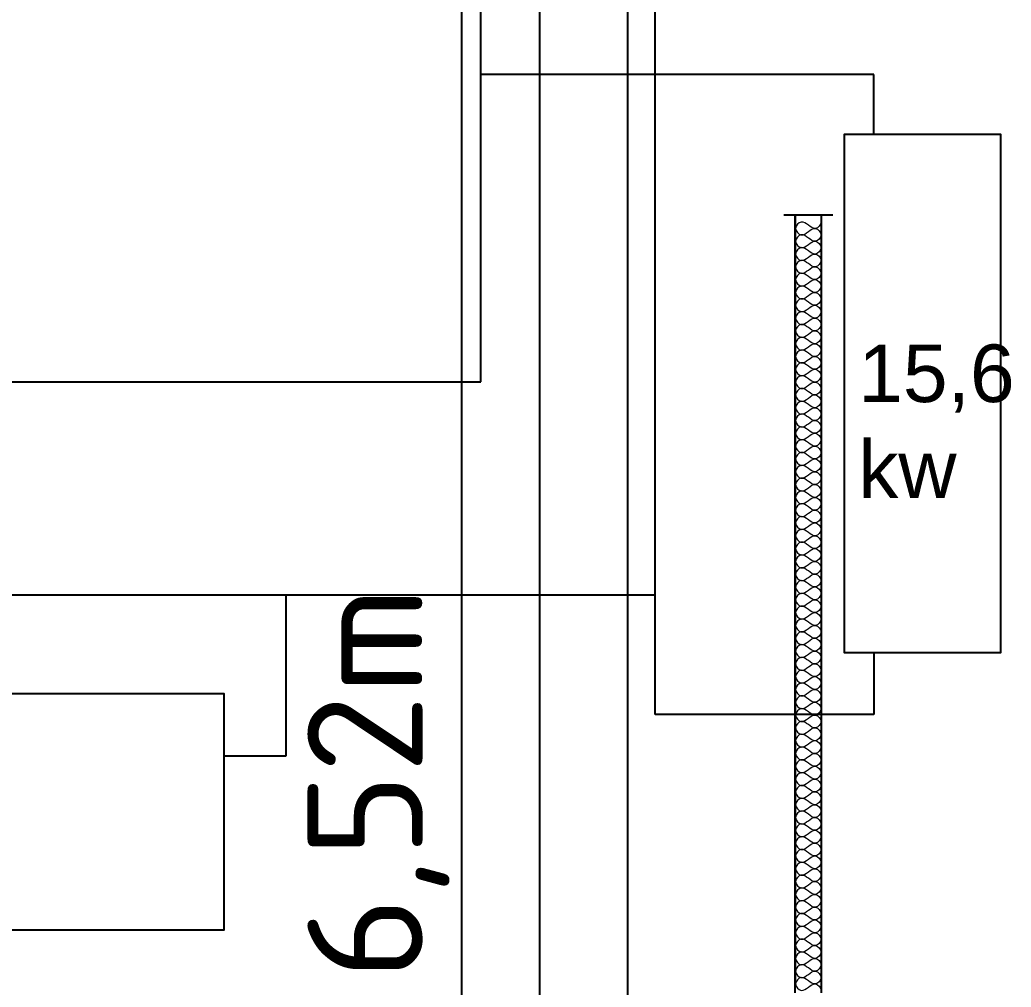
# Model space of a CAD drawing. Header units: metres. Extents: x 125 to 1179, y 511 to 749.
# Drawn here: x 497.53 to 540.57, y 606.17 to 648.19 of the extents above; entities that cross this region are included whole.
import ezdxf

# ---------------------------------------------------------------- set-up
doc = ezdxf.new("R2010")
doc.units = ezdxf.units.M
doc.layers.add('machine room', color=7, linetype='Continuous')
doc.layers.add('Text18', color=8, linetype='Continuous', lineweight=18)
doc.styles.get("Standard").update_dxf_attribs({"font": 'arial.ttf'})
doc.dimstyles.new('ISO-25', dxfattribs={"dimtxt": 2.5, "dimasz": 2.5, "dimexe": 1.25, "dimexo": 0.625, "dimtad": 1, "dimtxsty": 'Standard', "dimcen": 2.5, "dimadec": 0, "dimazin": 0, "dimtfac": 1, "dimtmove": 0, "dimatfit": 3, "dimfxl": 1, "dimarcsym": 0})

# ---------------------------------------------------------------- blocks, each defined once
blk = doc.blocks.new('*D7')
at = {"layer": 'Defpoints', "color": 0, "transparency": 16777216}
for p in [(508.158, 696.369), (516.726, 696.369), (508.158, 531.2)]:
    blk.add_point(p, dxfattribs=at)
at = {"layer": 'machine room', "color": 0, "lineweight": -2, "transparency": 16777216}
for p, q in [((508.783, 696.369), (517.976, 696.369)), ((516.726, 533.7), (516.726, 693.869)), ((508.783, 531.2), (517.976, 531.2))]:
    blk.add_line(p, q, dxfattribs=at)
at = {"layer": 'machine room', "color": 0, "transparency": 16777216}
for points in [[(516.309, 693.869), (517.143, 693.869), (516.726, 696.369)], [(516.309, 533.7), (517.143, 533.7), (516.726, 531.2)]]:
    blk.add_solid(points, dxfattribs=at)
at = {"layer": 'machine room', "color": 0, "transparency": 16777216, "insert": (513.101, 613.784), "char_height": 2.5, "attachment_point": 5, "rotation": 90}
blk.add_mtext('{\\fISOCPEUR|b0|i0|c0|p34;\\H2x;16,52m}', dxfattribs=at)

msp = doc.modelspace()

# ---------------------------------------------------------------- linework, layer by layer
at = {"color": 30, "true_color": 0xf26722}
for p, q in [((523.912, 712.556), (523.912, 564.185)), ((517.544, 632.472), (517.544, 655.279)), ((534.611, 645.814), (517.544, 645.814)), ((443.213, 632.472), (509.097, 632.472)), ((509.097, 632.472), (517.544, 632.472))]:
    msp.add_line(p, q, dxfattribs=at)
at = {"color": 152, "true_color": 0x2776bb}
for p, q in [((520.111, 572.93), (520.111, 707.937)), ((525.111, 618.014), (525.111, 691.675)), ((454.376, 623.214), (509.097, 623.214)), ((509.097, 616.214), (509.097, 623.214)), ((509.097, 623.214), (525.111, 623.214)), ((534.611, 620.714), (534.611, 618.014)), ((534.611, 618.014), (525.111, 618.014)), ((506.397, 616.214), (509.097, 616.214))]:
    msp.add_line(p, q, dxfattribs=at)
at = {"color": 30, "true_color": 0xf8991e}
msp.add_line((534.611, 643.214), (534.611, 645.814), dxfattribs=at)
for p, q in [((532.821, 639.702), (530.697, 639.702)), ((531.197, 605.919), (531.197, 639.702)), ((531.197, 639.702), (531.197, 606.481)), ((532.321, 639.702), (532.321, 605.919))]:
    msp.add_line(p, q)
for points in [[(540.121, 625.949), (540.121, 643.214), (533.321, 643.214), (533.321, 637.979), (533.321, 625.949), (533.321, 620.714), (540.121, 620.714)], [(475.037, 618.914), (475.037, 608.654), (478.437, 608.654), (502.997, 608.654), (506.397, 608.654), (506.397, 618.914), (502.997, 618.914), (478.437, 618.914)]]:
    msp.add_lwpolyline(points, close=True)
at = {"layer": 'Text18', "color": 0, "ltscale": 0.5}
for points, knots in [([(531.459, 639.409), (531.339, 639.393), (531.078, 639.131), (531.573, 638.634), (531.957, 639.355), (532.32, 638.978), (532.321, 638.853)], [2.217326, 2.217326, 2.217326, 2.217326, 2.553667, 2.890008, 3.49416, 3.830501, 3.830501, 3.830501, 3.830501]), ([(532.321, 639.409), (532.319, 639.279), (531.957, 638.913), (531.674, 639.439), (531.459, 639.409)], [1.2768335, 1.2768335, 1.2768335, 1.2768335, 1.6131741, 2.2173264, 2.2173264, 2.2173264, 2.2173264]), ([(531.459, 638.853), (531.339, 638.837), (531.078, 638.575), (531.573, 638.078), (531.957, 638.798), (532.32, 638.421), (532.321, 638.297)], [2.217326, 2.217326, 2.217326, 2.217326, 2.553667, 2.890008, 3.49416, 3.830501, 3.830501, 3.830501, 3.830501]), ([(532.321, 638.853), (532.319, 638.722), (531.957, 638.357), (531.674, 638.883), (531.459, 638.853)], [1.2768335, 1.2768335, 1.2768335, 1.2768335, 1.6131741, 2.2173264, 2.2173264, 2.2173264, 2.2173264]), ([(531.459, 638.297), (531.339, 638.28), (531.078, 638.019), (531.573, 637.521), (531.957, 638.242), (532.32, 637.865), (532.321, 637.74)], [2.217326, 2.217326, 2.217326, 2.217326, 2.553667, 2.890008, 3.49416, 3.830501, 3.830501, 3.830501, 3.830501]), ([(532.321, 638.297), (532.319, 638.166), (531.957, 637.801), (531.674, 638.327), (531.459, 638.297)], [1.2768335, 1.2768335, 1.2768335, 1.2768335, 1.6131741, 2.2173264, 2.2173264, 2.2173264, 2.2173264]), ([(531.459, 637.74), (531.339, 637.724), (531.078, 637.463), (531.573, 636.965), (531.957, 637.686), (532.32, 637.309), (532.321, 637.184)], [2.217326, 2.217326, 2.217326, 2.217326, 2.553667, 2.890008, 3.49416, 3.830501, 3.830501, 3.830501, 3.830501]), ([(532.321, 637.74), (532.319, 637.61), (531.957, 637.244), (531.674, 637.77), (531.459, 637.74)], [1.2768335, 1.2768335, 1.2768335, 1.2768335, 1.6131741, 2.2173264, 2.2173264, 2.2173264, 2.2173264]), ([(531.459, 637.184), (531.339, 637.168), (531.078, 636.906), (531.573, 636.409), (531.957, 637.129), (532.32, 636.753), (532.321, 636.628)], [2.217326, 2.217326, 2.217326, 2.217326, 2.553667, 2.890008, 3.49416, 3.830501, 3.830501, 3.830501, 3.830501]), ([(532.321, 637.184), (532.319, 637.053), (531.957, 636.688), (531.674, 637.214), (531.459, 637.184)], [1.2768335, 1.2768335, 1.2768335, 1.2768335, 1.6131741, 2.2173264, 2.2173264, 2.2173264, 2.2173264]), ([(531.459, 636.628), (531.339, 636.611), (531.078, 636.35), (531.573, 635.852), (531.957, 636.573), (532.32, 636.196), (532.321, 636.072)], [2.217326, 2.217326, 2.217326, 2.217326, 2.553667, 2.890008, 3.49416, 3.830501, 3.830501, 3.830501, 3.830501]), ([(532.321, 636.628), (532.319, 636.497), (531.957, 636.132), (531.674, 636.658), (531.459, 636.628)], [1.2768335, 1.2768335, 1.2768335, 1.2768335, 1.6131741, 2.2173264, 2.2173264, 2.2173264, 2.2173264]), ([(531.459, 636.072), (531.339, 636.055), (531.078, 635.794), (531.573, 635.296), (531.957, 636.017), (532.32, 635.64), (532.321, 635.515)], [2.217326, 2.217326, 2.217326, 2.217326, 2.553667, 2.890008, 3.49416, 3.830501, 3.830501, 3.830501, 3.830501]), ([(532.321, 636.072), (532.319, 635.941), (531.957, 635.575), (531.674, 636.101), (531.459, 636.072)], [1.2768335, 1.2768335, 1.2768335, 1.2768335, 1.6131741, 2.2173264, 2.2173264, 2.2173264, 2.2173264]), ([(531.459, 635.515), (531.339, 635.499), (531.078, 635.237), (531.573, 634.74), (531.957, 635.46), (532.32, 635.084), (532.321, 634.959)], [2.217326, 2.217326, 2.217326, 2.217326, 2.553667, 2.890008, 3.49416, 3.830501, 3.830501, 3.830501, 3.830501]), ([(532.321, 635.515), (532.319, 635.384), (531.957, 635.019), (531.674, 635.545), (531.459, 635.515)], [1.2768335, 1.2768335, 1.2768335, 1.2768335, 1.6131741, 2.2173264, 2.2173264, 2.2173264, 2.2173264]), ([(531.459, 634.959), (531.339, 634.942), (531.078, 634.681), (531.573, 634.183), (531.957, 634.904), (532.32, 634.527), (532.321, 634.403)], [2.217326, 2.217326, 2.217326, 2.217326, 2.553667, 2.890008, 3.49416, 3.830501, 3.830501, 3.830501, 3.830501]), ([(532.321, 634.959), (532.319, 634.828), (531.957, 634.463), (531.674, 634.989), (531.459, 634.959)], [1.2768335, 1.2768335, 1.2768335, 1.2768335, 1.6131741, 2.2173264, 2.2173264, 2.2173264, 2.2173264]), ([(531.459, 634.403), (531.339, 634.386), (531.078, 634.125), (531.573, 633.627), (531.957, 634.348), (532.32, 633.971), (532.321, 633.846)], [2.217326, 2.217326, 2.217326, 2.217326, 2.553667, 2.890008, 3.49416, 3.830501, 3.830501, 3.830501, 3.830501]), ([(532.321, 634.403), (532.319, 634.272), (531.957, 633.906), (531.674, 634.432), (531.459, 634.403)], [1.2768335, 1.2768335, 1.2768335, 1.2768335, 1.6131741, 2.2173264, 2.2173264, 2.2173264, 2.2173264]), ([(531.459, 633.846), (531.339, 633.83), (531.078, 633.568), (531.573, 633.071), (531.957, 633.792), (532.32, 633.415), (532.321, 633.29)], [2.217326, 2.217326, 2.217326, 2.217326, 2.553667, 2.890008, 3.49416, 3.830501, 3.830501, 3.830501, 3.830501]), ([(532.321, 633.846), (532.319, 633.716), (531.957, 633.35), (531.674, 633.876), (531.459, 633.846)], [1.2768335, 1.2768335, 1.2768335, 1.2768335, 1.6131741, 2.2173264, 2.2173264, 2.2173264, 2.2173264]), ([(531.459, 633.29), (531.339, 633.273), (531.078, 633.012), (531.573, 632.515), (531.957, 633.235), (532.32, 632.858), (532.321, 632.734)], [2.217326, 2.217326, 2.217326, 2.217326, 2.553667, 2.890008, 3.49416, 3.830501, 3.830501, 3.830501, 3.830501]), ([(532.321, 633.29), (532.319, 633.159), (531.957, 632.794), (531.674, 633.32), (531.459, 633.29)], [1.2768335, 1.2768335, 1.2768335, 1.2768335, 1.6131741, 2.2173264, 2.2173264, 2.2173264, 2.2173264]), ([(531.459, 632.734), (531.339, 632.717), (531.078, 632.456), (531.573, 631.958), (531.957, 632.679), (532.32, 632.302), (532.321, 632.177)], [2.217326, 2.217326, 2.217326, 2.217326, 2.553667, 2.890008, 3.49416, 3.830501, 3.830501, 3.830501, 3.830501]), ([(532.321, 632.734), (532.319, 632.603), (531.957, 632.237), (531.674, 632.763), (531.459, 632.734)], [1.2768335, 1.2768335, 1.2768335, 1.2768335, 1.6131741, 2.2173264, 2.2173264, 2.2173264, 2.2173264]), ([(531.459, 632.177), (531.339, 632.161), (531.078, 631.899), (531.573, 631.402), (531.957, 632.123), (532.32, 631.746), (532.321, 631.621)], [2.217326, 2.217326, 2.217326, 2.217326, 2.553667, 2.890008, 3.49416, 3.830501, 3.830501, 3.830501, 3.830501]), ([(532.321, 632.177), (532.319, 632.047), (531.957, 631.681), (531.674, 632.207), (531.459, 632.177)], [1.2768335, 1.2768335, 1.2768335, 1.2768335, 1.6131741, 2.2173264, 2.2173264, 2.2173264, 2.2173264]), ([(531.459, 631.621), (531.339, 631.604), (531.078, 631.343), (531.573, 630.846), (531.957, 631.566), (532.32, 631.189), (532.321, 631.065)], [2.217326, 2.217326, 2.217326, 2.217326, 2.553667, 2.890008, 3.49416, 3.830501, 3.830501, 3.830501, 3.830501]), ([(532.321, 631.621), (532.319, 631.49), (531.957, 631.125), (531.674, 631.651), (531.459, 631.621)], [1.2768335, 1.2768335, 1.2768335, 1.2768335, 1.6131741, 2.2173264, 2.2173264, 2.2173264, 2.2173264]), ([(531.459, 631.065), (531.339, 631.048), (531.078, 630.787), (531.573, 630.289), (531.957, 631.01), (532.32, 630.633), (532.321, 630.508)], [2.217326, 2.217326, 2.217326, 2.217326, 2.553667, 2.890008, 3.49416, 3.830501, 3.830501, 3.830501, 3.830501]), ([(532.321, 631.065), (532.319, 630.934), (531.957, 630.568), (531.674, 631.095), (531.459, 631.065)], [1.2768335, 1.2768335, 1.2768335, 1.2768335, 1.6131741, 2.2173264, 2.2173264, 2.2173264, 2.2173264]), ([(532.321, 630.508), (532.319, 630.378), (531.957, 630.012), (531.674, 630.538), (531.459, 630.508)], [1.2768335, 1.2768335, 1.2768335, 1.2768335, 1.6131741, 2.2173264, 2.2173264, 2.2173264, 2.2173264]), ([(531.459, 630.508), (531.339, 630.492), (531.078, 630.23), (531.573, 629.733), (531.957, 630.454), (532.32, 630.077), (532.321, 629.952)], [2.217326, 2.217326, 2.217326, 2.217326, 2.553667, 2.890008, 3.49416, 3.830501, 3.830501, 3.830501, 3.830501]), ([(531.459, 629.952), (531.339, 629.935), (531.078, 629.674), (531.573, 629.177), (531.957, 629.897), (532.32, 629.52), (532.321, 629.396)], [2.217326, 2.217326, 2.217326, 2.217326, 2.553667, 2.890008, 3.49416, 3.830501, 3.830501, 3.830501, 3.830501]), ([(532.321, 629.952), (532.319, 629.821), (531.957, 629.456), (531.674, 629.982), (531.459, 629.952)], [1.2768335, 1.2768335, 1.2768335, 1.2768335, 1.6131741, 2.2173264, 2.2173264, 2.2173264, 2.2173264]), ([(531.459, 629.396), (531.339, 629.379), (531.078, 629.118), (531.573, 628.62), (531.957, 629.341), (532.32, 628.964), (532.321, 628.839)], [2.217326, 2.217326, 2.217326, 2.217326, 2.553667, 2.890008, 3.49416, 3.830501, 3.830501, 3.830501, 3.830501]), ([(532.321, 629.396), (532.319, 629.265), (531.957, 628.899), (531.674, 629.426), (531.459, 629.396)], [1.2768335, 1.2768335, 1.2768335, 1.2768335, 1.6131741, 2.2173264, 2.2173264, 2.2173264, 2.2173264]), ([(531.459, 628.839), (531.339, 628.823), (531.078, 628.561), (531.573, 628.064), (531.957, 628.785), (532.32, 628.408), (532.321, 628.283)], [2.217326, 2.217326, 2.217326, 2.217326, 2.553667, 2.890008, 3.49416, 3.830501, 3.830501, 3.830501, 3.830501]), ([(532.321, 628.839), (532.319, 628.709), (531.957, 628.343), (531.674, 628.869), (531.459, 628.839)], [1.2768335, 1.2768335, 1.2768335, 1.2768335, 1.6131741, 2.2173264, 2.2173264, 2.2173264, 2.2173264]), ([(531.459, 628.283), (531.339, 628.266), (531.078, 628.005), (531.573, 627.508), (531.957, 628.228), (532.32, 627.851), (532.321, 627.727)], [2.217326, 2.217326, 2.217326, 2.217326, 2.553667, 2.890008, 3.49416, 3.830501, 3.830501, 3.830501, 3.830501]), ([(532.321, 628.283), (532.319, 628.152), (531.957, 627.787), (531.674, 628.313), (531.459, 628.283)], [1.2768335, 1.2768335, 1.2768335, 1.2768335, 1.6131741, 2.2173264, 2.2173264, 2.2173264, 2.2173264]), ([(531.459, 627.727), (531.339, 627.71), (531.078, 627.449), (531.573, 626.951), (531.957, 627.672), (532.32, 627.295), (532.321, 627.17)], [2.217326, 2.217326, 2.217326, 2.217326, 2.553667, 2.890008, 3.49416, 3.830501, 3.830501, 3.830501, 3.830501]), ([(532.321, 627.727), (532.319, 627.596), (531.957, 627.23), (531.674, 627.757), (531.459, 627.727)], [1.2768335, 1.2768335, 1.2768335, 1.2768335, 1.6131741, 2.2173264, 2.2173264, 2.2173264, 2.2173264]), ([(531.459, 627.17), (531.339, 627.154), (531.078, 626.892), (531.573, 626.395), (531.957, 627.116), (532.32, 626.739), (532.321, 626.614)], [2.217326, 2.217326, 2.217326, 2.217326, 2.553667, 2.890008, 3.49416, 3.830501, 3.830501, 3.830501, 3.830501]), ([(532.321, 627.17), (532.319, 627.04), (531.957, 626.674), (531.674, 627.2), (531.459, 627.17)], [1.2768335, 1.2768335, 1.2768335, 1.2768335, 1.6131741, 2.2173264, 2.2173264, 2.2173264, 2.2173264]), ([(532.321, 626.614), (532.319, 626.483), (531.957, 626.118), (531.674, 626.644), (531.459, 626.614)], [1.2768335, 1.2768335, 1.2768335, 1.2768335, 1.6131741, 2.2173264, 2.2173264, 2.2173264, 2.2173264]), ([(531.459, 626.614), (531.339, 626.597), (531.078, 626.336), (531.573, 625.839), (531.957, 626.559), (532.32, 626.182), (532.321, 626.058)], [2.217326, 2.217326, 2.217326, 2.217326, 2.553667, 2.890008, 3.49416, 3.830501, 3.830501, 3.830501, 3.830501]), ([(531.459, 626.058), (531.339, 626.041), (531.078, 625.78), (531.573, 625.282), (531.957, 626.003), (532.32, 625.626), (532.321, 625.501)], [2.217326, 2.217326, 2.217326, 2.217326, 2.553667, 2.890008, 3.49416, 3.830501, 3.830501, 3.830501, 3.830501]), ([(532.321, 626.058), (532.319, 625.927), (531.957, 625.561), (531.674, 626.088), (531.459, 626.058)], [1.2768335, 1.2768335, 1.2768335, 1.2768335, 1.6131741, 2.2173264, 2.2173264, 2.2173264, 2.2173264]), ([(531.459, 625.501), (531.339, 625.485), (531.078, 625.223), (531.573, 624.726), (531.957, 625.447), (532.32, 625.07), (532.321, 624.945)], [2.217326, 2.217326, 2.217326, 2.217326, 2.553667, 2.890008, 3.49416, 3.830501, 3.830501, 3.830501, 3.830501]), ([(532.321, 625.501), (532.319, 625.371), (531.957, 625.005), (531.674, 625.531), (531.459, 625.501)], [1.2768335, 1.2768335, 1.2768335, 1.2768335, 1.6131741, 2.2173264, 2.2173264, 2.2173264, 2.2173264]), ([(531.459, 624.945), (531.339, 624.928), (531.078, 624.667), (531.573, 624.17), (531.957, 624.89), (532.32, 624.513), (532.321, 624.389)], [2.217326, 2.217326, 2.217326, 2.217326, 2.553667, 2.890008, 3.49416, 3.830501, 3.830501, 3.830501, 3.830501]), ([(532.321, 624.945), (532.319, 624.814), (531.957, 624.449), (531.674, 624.975), (531.459, 624.945)], [1.2768335, 1.2768335, 1.2768335, 1.2768335, 1.6131741, 2.2173264, 2.2173264, 2.2173264, 2.2173264]), ([(531.459, 624.389), (531.339, 624.372), (531.078, 624.111), (531.573, 623.613), (531.957, 624.334), (532.32, 623.957), (532.321, 623.832)], [2.217326, 2.217326, 2.217326, 2.217326, 2.553667, 2.890008, 3.49416, 3.830501, 3.830501, 3.830501, 3.830501]), ([(532.321, 624.389), (532.319, 624.258), (531.957, 623.892), (531.674, 624.419), (531.459, 624.389)], [1.2768335, 1.2768335, 1.2768335, 1.2768335, 1.6131741, 2.2173264, 2.2173264, 2.2173264, 2.2173264]), ([(531.459, 623.832), (531.339, 623.816), (531.078, 623.554), (531.573, 623.057), (531.957, 623.778), (532.32, 623.401), (532.321, 623.276)], [2.217326, 2.217326, 2.217326, 2.217326, 2.553667, 2.890008, 3.49416, 3.830501, 3.830501, 3.830501, 3.830501]), ([(532.321, 623.832), (532.319, 623.702), (531.957, 623.336), (531.674, 623.862), (531.459, 623.832)], [1.2768335, 1.2768335, 1.2768335, 1.2768335, 1.6131741, 2.2173264, 2.2173264, 2.2173264, 2.2173264]), ([(531.459, 623.276), (531.339, 623.259), (531.078, 622.998), (531.573, 622.501), (531.957, 623.221), (532.32, 622.844), (532.321, 622.72)], [2.217326, 2.217326, 2.217326, 2.217326, 2.553667, 2.890008, 3.49416, 3.830501, 3.830501, 3.830501, 3.830501]), ([(532.321, 623.276), (532.319, 623.145), (531.957, 622.78), (531.674, 623.306), (531.459, 623.276)], [1.2768335, 1.2768335, 1.2768335, 1.2768335, 1.6131741, 2.2173264, 2.2173264, 2.2173264, 2.2173264]), ([(531.459, 622.72), (531.339, 622.703), (531.078, 622.442), (531.573, 621.944), (531.957, 622.665), (532.32, 622.288), (532.321, 622.163)], [2.217326, 2.217326, 2.217326, 2.217326, 2.553667, 2.890008, 3.49416, 3.830501, 3.830501, 3.830501, 3.830501]), ([(532.321, 622.72), (532.319, 622.589), (531.957, 622.223), (531.674, 622.75), (531.459, 622.72)], [1.2768335, 1.2768335, 1.2768335, 1.2768335, 1.6131741, 2.2173264, 2.2173264, 2.2173264, 2.2173264]), ([(531.459, 622.163), (531.339, 622.147), (531.078, 621.885), (531.573, 621.388), (531.957, 622.109), (532.32, 621.732), (532.321, 621.607)], [2.217326, 2.217326, 2.217326, 2.217326, 2.553667, 2.890008, 3.49416, 3.830501, 3.830501, 3.830501, 3.830501]), ([(532.321, 622.163), (532.319, 622.033), (531.957, 621.667), (531.674, 622.193), (531.459, 622.163)], [1.2768335, 1.2768335, 1.2768335, 1.2768335, 1.6131741, 2.2173264, 2.2173264, 2.2173264, 2.2173264]), ([(531.459, 621.607), (531.339, 621.59), (531.078, 621.329), (531.573, 620.832), (531.957, 621.552), (532.32, 621.175), (532.321, 621.051)], [2.217326, 2.217326, 2.217326, 2.217326, 2.553667, 2.890008, 3.49416, 3.830501, 3.830501, 3.830501, 3.830501]), ([(532.321, 621.607), (532.319, 621.476), (531.957, 621.111), (531.674, 621.637), (531.459, 621.607)], [1.2768335, 1.2768335, 1.2768335, 1.2768335, 1.6131741, 2.2173264, 2.2173264, 2.2173264, 2.2173264]), ([(531.459, 621.051), (531.339, 621.034), (531.078, 620.773), (531.573, 620.275), (531.957, 620.996), (532.32, 620.619), (532.321, 620.494)], [2.217326, 2.217326, 2.217326, 2.217326, 2.553667, 2.890008, 3.49416, 3.830501, 3.830501, 3.830501, 3.830501]), ([(532.321, 621.051), (532.319, 620.92), (531.957, 620.555), (531.674, 621.081), (531.459, 621.051)], [1.2768335, 1.2768335, 1.2768335, 1.2768335, 1.6131741, 2.2173264, 2.2173264, 2.2173264, 2.2173264]), ([(531.459, 620.494), (531.339, 620.478), (531.078, 620.217), (531.573, 619.719), (531.957, 620.44), (532.32, 620.063), (532.321, 619.938)], [2.217326, 2.217326, 2.217326, 2.217326, 2.553667, 2.890008, 3.49416, 3.830501, 3.830501, 3.830501, 3.830501]), ([(532.321, 620.494), (532.319, 620.364), (531.957, 619.998), (531.674, 620.524), (531.459, 620.494)], [1.2768335, 1.2768335, 1.2768335, 1.2768335, 1.6131741, 2.2173264, 2.2173264, 2.2173264, 2.2173264]), ([(531.459, 619.938), (531.339, 619.922), (531.078, 619.66), (531.573, 619.163), (531.957, 619.883), (532.32, 619.507), (532.321, 619.382)], [2.217326, 2.217326, 2.217326, 2.217326, 2.553667, 2.890008, 3.49416, 3.830501, 3.830501, 3.830501, 3.830501]), ([(532.321, 619.938), (532.319, 619.807), (531.957, 619.442), (531.674, 619.968), (531.459, 619.938)], [1.2768335, 1.2768335, 1.2768335, 1.2768335, 1.6131741, 2.2173264, 2.2173264, 2.2173264, 2.2173264]), ([(531.459, 619.382), (531.339, 619.365), (531.078, 619.104), (531.573, 618.606), (531.957, 619.327), (532.32, 618.95), (532.321, 618.826)], [2.217326, 2.217326, 2.217326, 2.217326, 2.553667, 2.890008, 3.49416, 3.830501, 3.830501, 3.830501, 3.830501]), ([(532.321, 619.382), (532.319, 619.251), (531.957, 618.886), (531.674, 619.412), (531.459, 619.382)], [1.2768335, 1.2768335, 1.2768335, 1.2768335, 1.6131741, 2.2173264, 2.2173264, 2.2173264, 2.2173264]), ([(531.459, 618.826), (531.339, 618.809), (531.078, 618.548), (531.573, 618.05), (531.957, 618.771), (532.32, 618.394), (532.321, 618.269)], [2.217326, 2.217326, 2.217326, 2.217326, 2.553667, 2.890008, 3.49416, 3.830501, 3.830501, 3.830501, 3.830501]), ([(532.321, 618.826), (532.319, 618.695), (531.957, 618.329), (531.674, 618.855), (531.459, 618.826)], [1.2768335, 1.2768335, 1.2768335, 1.2768335, 1.6131741, 2.2173264, 2.2173264, 2.2173264, 2.2173264]), ([(531.459, 618.269), (531.339, 618.253), (531.078, 617.991), (531.573, 617.494), (531.957, 618.214), (532.32, 617.838), (532.321, 617.713)], [2.217326, 2.217326, 2.217326, 2.217326, 2.553667, 2.890008, 3.49416, 3.830501, 3.830501, 3.830501, 3.830501]), ([(532.321, 618.269), (532.319, 618.138), (531.957, 617.773), (531.674, 618.299), (531.459, 618.269)], [1.2768335, 1.2768335, 1.2768335, 1.2768335, 1.6131741, 2.2173264, 2.2173264, 2.2173264, 2.2173264]), ([(531.459, 617.713), (531.339, 617.696), (531.078, 617.435), (531.573, 616.937), (531.957, 617.658), (532.32, 617.281), (532.321, 617.157)], [2.217326, 2.217326, 2.217326, 2.217326, 2.553667, 2.890008, 3.49416, 3.830501, 3.830501, 3.830501, 3.830501]), ([(532.321, 617.713), (532.319, 617.582), (531.957, 617.217), (531.674, 617.743), (531.459, 617.713)], [1.2768335, 1.2768335, 1.2768335, 1.2768335, 1.6131741, 2.2173264, 2.2173264, 2.2173264, 2.2173264]), ([(532.321, 617.157), (532.319, 617.026), (531.957, 616.66), (531.674, 617.186), (531.459, 617.157)], [1.2768335, 1.2768335, 1.2768335, 1.2768335, 1.6131741, 2.2173264, 2.2173264, 2.2173264, 2.2173264]), ([(531.459, 617.157), (531.339, 617.14), (531.078, 616.879), (531.573, 616.381), (531.957, 617.102), (532.32, 616.725), (532.321, 616.6)], [2.217326, 2.217326, 2.217326, 2.217326, 2.553667, 2.890008, 3.49416, 3.830501, 3.830501, 3.830501, 3.830501]), ([(531.459, 616.6), (531.339, 616.584), (531.078, 616.322), (531.573, 615.825), (531.957, 616.545), (532.32, 616.169), (532.321, 616.044)], [2.217326, 2.217326, 2.217326, 2.217326, 2.553667, 2.890008, 3.49416, 3.830501, 3.830501, 3.830501, 3.830501]), ([(532.321, 616.6), (532.319, 616.469), (531.957, 616.104), (531.674, 616.63), (531.459, 616.6)], [1.2768335, 1.2768335, 1.2768335, 1.2768335, 1.6131741, 2.2173264, 2.2173264, 2.2173264, 2.2173264]), ([(531.459, 616.044), (531.339, 616.027), (531.078, 615.766), (531.573, 615.269), (531.957, 615.989), (532.32, 615.612), (532.321, 615.488)], [2.217326, 2.217326, 2.217326, 2.217326, 2.553667, 2.890008, 3.49416, 3.830501, 3.830501, 3.830501, 3.830501]), ([(532.321, 616.044), (532.319, 615.913), (531.957, 615.548), (531.674, 616.074), (531.459, 616.044)], [1.2768335, 1.2768335, 1.2768335, 1.2768335, 1.6131741, 2.2173264, 2.2173264, 2.2173264, 2.2173264]), ([(531.459, 615.488), (531.339, 615.471), (531.078, 615.21), (531.573, 614.712), (531.957, 615.433), (532.32, 615.056), (532.321, 614.931)], [2.217326, 2.217326, 2.217326, 2.217326, 2.553667, 2.890008, 3.49416, 3.830501, 3.830501, 3.830501, 3.830501]), ([(532.321, 615.488), (532.319, 615.357), (531.957, 614.991), (531.674, 615.517), (531.459, 615.488)], [1.2768335, 1.2768335, 1.2768335, 1.2768335, 1.6131741, 2.2173264, 2.2173264, 2.2173264, 2.2173264]), ([(531.459, 614.931), (531.339, 614.915), (531.078, 614.653), (531.573, 614.156), (531.957, 614.877), (532.32, 614.5), (532.321, 614.375)], [2.217326, 2.217326, 2.217326, 2.217326, 2.553667, 2.890008, 3.49416, 3.830501, 3.830501, 3.830501, 3.830501]), ([(532.321, 614.931), (532.319, 614.801), (531.957, 614.435), (531.674, 614.961), (531.459, 614.931)], [1.2768335, 1.2768335, 1.2768335, 1.2768335, 1.6131741, 2.2173264, 2.2173264, 2.2173264, 2.2173264]), ([(531.459, 614.375), (531.339, 614.358), (531.078, 614.097), (531.573, 613.6), (531.957, 614.32), (532.32, 613.943), (532.321, 613.819)], [2.217326, 2.217326, 2.217326, 2.217326, 2.553667, 2.890008, 3.49416, 3.830501, 3.830501, 3.830501, 3.830501]), ([(532.321, 614.375), (532.319, 614.244), (531.957, 613.879), (531.674, 614.405), (531.459, 614.375)], [1.2768335, 1.2768335, 1.2768335, 1.2768335, 1.6131741, 2.2173264, 2.2173264, 2.2173264, 2.2173264]), ([(531.459, 613.819), (531.339, 613.802), (531.078, 613.541), (531.573, 613.043), (531.957, 613.764), (532.32, 613.387), (532.321, 613.262)], [2.217326, 2.217326, 2.217326, 2.217326, 2.553667, 2.890008, 3.49416, 3.830501, 3.830501, 3.830501, 3.830501]), ([(532.321, 613.819), (532.319, 613.688), (531.957, 613.322), (531.674, 613.849), (531.459, 613.819)], [1.2768335, 1.2768335, 1.2768335, 1.2768335, 1.6131741, 2.2173264, 2.2173264, 2.2173264, 2.2173264]), ([(531.459, 613.262), (531.339, 613.246), (531.078, 612.984), (531.573, 612.487), (531.957, 613.208), (532.32, 612.831), (532.321, 612.706)], [2.217326, 2.217326, 2.217326, 2.217326, 2.553667, 2.890008, 3.49416, 3.830501, 3.830501, 3.830501, 3.830501]), ([(532.321, 613.262), (532.319, 613.132), (531.957, 612.766), (531.674, 613.292), (531.459, 613.262)], [1.2768335, 1.2768335, 1.2768335, 1.2768335, 1.6131741, 2.2173264, 2.2173264, 2.2173264, 2.2173264]), ([(531.459, 612.706), (531.339, 612.689), (531.078, 612.428), (531.573, 611.931), (531.957, 612.651), (532.32, 612.274), (532.321, 612.15)], [2.217326, 2.217326, 2.217326, 2.217326, 2.553667, 2.890008, 3.49416, 3.830501, 3.830501, 3.830501, 3.830501]), ([(532.321, 612.706), (532.319, 612.575), (531.957, 612.21), (531.674, 612.736), (531.459, 612.706)], [1.2768335, 1.2768335, 1.2768335, 1.2768335, 1.6131741, 2.2173264, 2.2173264, 2.2173264, 2.2173264]), ([(531.459, 612.15), (531.339, 612.133), (531.078, 611.872), (531.573, 611.374), (531.957, 612.095), (532.32, 611.718), (532.321, 611.593)], [2.217326, 2.217326, 2.217326, 2.217326, 2.553667, 2.890008, 3.49416, 3.830501, 3.830501, 3.830501, 3.830501]), ([(532.321, 612.15), (532.319, 612.019), (531.957, 611.653), (531.674, 612.18), (531.459, 612.15)], [1.2768335, 1.2768335, 1.2768335, 1.2768335, 1.6131741, 2.2173264, 2.2173264, 2.2173264, 2.2173264]), ([(531.459, 611.593), (531.339, 611.577), (531.078, 611.315), (531.573, 610.818), (531.957, 611.539), (532.32, 611.162), (532.321, 611.037)], [2.217326, 2.217326, 2.217326, 2.217326, 2.553667, 2.890008, 3.49416, 3.830501, 3.830501, 3.830501, 3.830501]), ([(532.321, 611.593), (532.319, 611.463), (531.957, 611.097), (531.674, 611.623), (531.459, 611.593)], [1.2768335, 1.2768335, 1.2768335, 1.2768335, 1.6131741, 2.2173264, 2.2173264, 2.2173264, 2.2173264]), ([(531.459, 611.037), (531.339, 611.02), (531.078, 610.759), (531.573, 610.262), (531.957, 610.982), (532.32, 610.605), (532.321, 610.481)], [2.217326, 2.217326, 2.217326, 2.217326, 2.553667, 2.890008, 3.49416, 3.830501, 3.830501, 3.830501, 3.830501]), ([(532.321, 611.037), (532.319, 610.906), (531.957, 610.541), (531.674, 611.067), (531.459, 611.037)], [1.2768335, 1.2768335, 1.2768335, 1.2768335, 1.6131741, 2.2173264, 2.2173264, 2.2173264, 2.2173264]), ([(531.459, 610.481), (531.339, 610.464), (531.078, 610.203), (531.573, 609.705), (531.957, 610.426), (532.32, 610.049), (532.321, 609.924)], [2.217326, 2.217326, 2.217326, 2.217326, 2.553667, 2.890008, 3.49416, 3.830501, 3.830501, 3.830501, 3.830501]), ([(532.321, 610.481), (532.319, 610.35), (531.957, 609.984), (531.674, 610.511), (531.459, 610.481)], [1.2768335, 1.2768335, 1.2768335, 1.2768335, 1.6131741, 2.2173264, 2.2173264, 2.2173264, 2.2173264]), ([(531.459, 609.924), (531.339, 609.908), (531.078, 609.646), (531.573, 609.149), (531.957, 609.87), (532.32, 609.493), (532.321, 609.368)], [2.217326, 2.217326, 2.217326, 2.217326, 2.553667, 2.890008, 3.49416, 3.830501, 3.830501, 3.830501, 3.830501]), ([(532.321, 609.924), (532.319, 609.794), (531.957, 609.428), (531.674, 609.954), (531.459, 609.924)], [1.2768335, 1.2768335, 1.2768335, 1.2768335, 1.6131741, 2.2173264, 2.2173264, 2.2173264, 2.2173264]), ([(531.459, 609.368), (531.339, 609.351), (531.078, 609.09), (531.573, 608.593), (531.957, 609.313), (532.32, 608.936), (532.321, 608.812)], [2.217326, 2.217326, 2.217326, 2.217326, 2.553667, 2.890008, 3.49416, 3.830501, 3.830501, 3.830501, 3.830501]), ([(532.321, 609.368), (532.319, 609.237), (531.957, 608.872), (531.674, 609.398), (531.459, 609.368)], [1.2768335, 1.2768335, 1.2768335, 1.2768335, 1.6131741, 2.2173264, 2.2173264, 2.2173264, 2.2173264]), ([(531.459, 608.812), (531.339, 608.795), (531.078, 608.534), (531.573, 608.036), (531.957, 608.757), (532.32, 608.38), (532.321, 608.255)], [2.217326, 2.217326, 2.217326, 2.217326, 2.553667, 2.890008, 3.49416, 3.830501, 3.830501, 3.830501, 3.830501]), ([(532.321, 608.812), (532.319, 608.681), (531.957, 608.315), (531.674, 608.842), (531.459, 608.812)], [1.2768335, 1.2768335, 1.2768335, 1.2768335, 1.6131741, 2.2173264, 2.2173264, 2.2173264, 2.2173264]), ([(531.459, 608.255), (531.339, 608.239), (531.078, 607.977), (531.573, 607.48), (531.957, 608.201), (532.32, 607.824), (532.321, 607.699)], [2.217326, 2.217326, 2.217326, 2.217326, 2.553667, 2.890008, 3.49416, 3.830501, 3.830501, 3.830501, 3.830501]), ([(532.321, 608.255), (532.319, 608.125), (531.957, 607.759), (531.674, 608.285), (531.459, 608.255)], [1.2768335, 1.2768335, 1.2768335, 1.2768335, 1.6131741, 2.2173264, 2.2173264, 2.2173264, 2.2173264]), ([(532.321, 607.699), (532.319, 607.568), (531.957, 607.203), (531.674, 607.729), (531.459, 607.699)], [1.2768335, 1.2768335, 1.2768335, 1.2768335, 1.6131741, 2.2173264, 2.2173264, 2.2173264, 2.2173264]), ([(531.459, 607.699), (531.339, 607.682), (531.078, 607.421), (531.573, 606.924), (531.957, 607.644), (532.32, 607.267), (532.321, 607.143)], [2.217326, 2.217326, 2.217326, 2.217326, 2.553667, 2.890008, 3.49416, 3.830501, 3.830501, 3.830501, 3.830501]), ([(531.459, 607.143), (531.339, 607.126), (531.078, 606.865), (531.573, 606.367), (531.957, 607.088), (532.32, 606.711), (532.321, 606.586)], [2.217326, 2.217326, 2.217326, 2.217326, 2.553667, 2.890008, 3.49416, 3.830501, 3.830501, 3.830501, 3.830501]), ([(532.321, 607.143), (532.319, 607.012), (531.957, 606.646), (531.674, 607.173), (531.459, 607.143)], [1.2768335, 1.2768335, 1.2768335, 1.2768335, 1.6131741, 2.2173264, 2.2173264, 2.2173264, 2.2173264]), ([(531.459, 606.586), (531.339, 606.57), (531.078, 606.308), (531.573, 605.811), (531.957, 606.532), (532.32, 606.155), (532.321, 606.03)], [2.217326, 2.217326, 2.217326, 2.217326, 2.553667, 2.890008, 3.49416, 3.830501, 3.830501, 3.830501, 3.830501]), ([(532.321, 606.586), (532.319, 606.456), (531.957, 606.09), (531.674, 606.616), (531.459, 606.586)], [1.2768335, 1.2768335, 1.2768335, 1.2768335, 1.6131741, 2.2173264, 2.2173264, 2.2173264, 2.2173264])]:
    msp.add_open_spline(points, degree=3, knots=knots, dxfattribs=at)

# ---------------------------------------------------------------- texts
at = {"color": 242, "true_color": 0xcd2027, "insert": (533.926, 634.088), "char_height": 2.5, "attachment_point": 1}
msp.add_mtext_dynamic_manual_height_columns('{\\C256;15,6^Jkw}', width=5.52343, gutter_width=12.5, heights=[0], dxfattribs=at)

# ---------------------------------------------------------------- dimensions: what is measured, and where the dimension line sits
at = {"layer": 'machine room'}
dim = msp.add_linear_dim(base=(516.726, 696.369), p1=(508.158, 531.2), p2=(508.158, 696.369), angle=90, text='{\\fISOCPEUR|b0|i0|c0|p34;\\H2x;16,52m}', dimstyle='ISO-25', dxfattribs=at)
dim.commit()
dim.dimension.update_dxf_attribs({"geometry": '*D7', "text_midpoint": (513.101, 613.784)})

doc.saveas('drawing.dxf')
